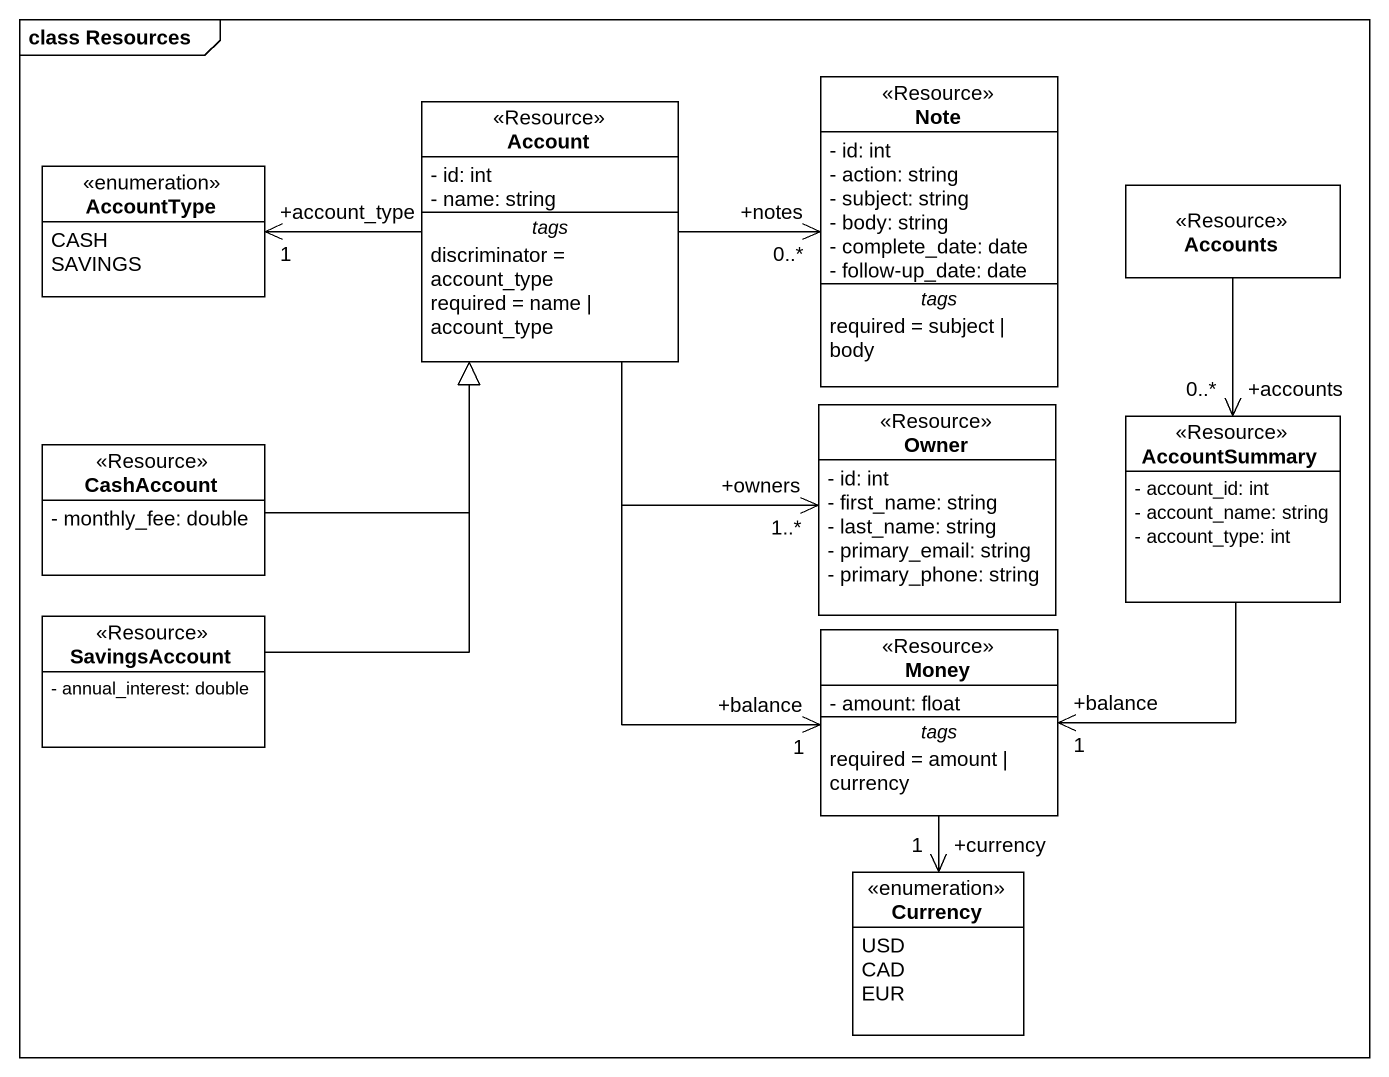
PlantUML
@startuml
mainframe class Resources
hide circle
hide empty members
skinparam classAttributeIconSize 0
class Account <<Resource>> {
  - id: int
  - name: string
  -- tags --
  discriminator = account_type
  required = name | account_type
}
class "Note" as Note_ <<Resource>> {
  - id: int
  - action: string
  - subject: string
  - body: string
  - complete_date: date
  - follow-up_date: date
  -- tags --
  required = subject | body
}
enum AccountType {
  CASH
  SAVINGS
}
class Accounts <<Resource>>
class CashAccount <<Resource>> {
  - monthly_fee: double
}
class Owner <<Resource>> {
  - id: int
  - first_name: string
  - last_name: string
  - primary_email: string
  - primary_phone: string
}
class AccountSummary <<Resource>> {
  - account_id: int
  - account_name: string
  - account_type: int
}
class SavingsAccount <<Resource>> {
  - annual_interest: double
}
class Money <<Resource>> {
  - amount: float
  -- tags --
  required = amount | currency
}
enum Currency {
  USD
  CAD
  EUR
}
Account -right-> "+notes\n0..*" Note_
Account -left-> "+account_type\n1" AccountType
Account --> "+owners\n1..*" Owner
Account --> "+balance\n1" Money
Accounts --> "+accounts\n0..*" AccountSummary
CashAccount -up-|> Account
AccountSummary --> "+balance\n1" Money
SavingsAccount -up-|> Account
Money --> "+currency\n1" Currency
@enduml
